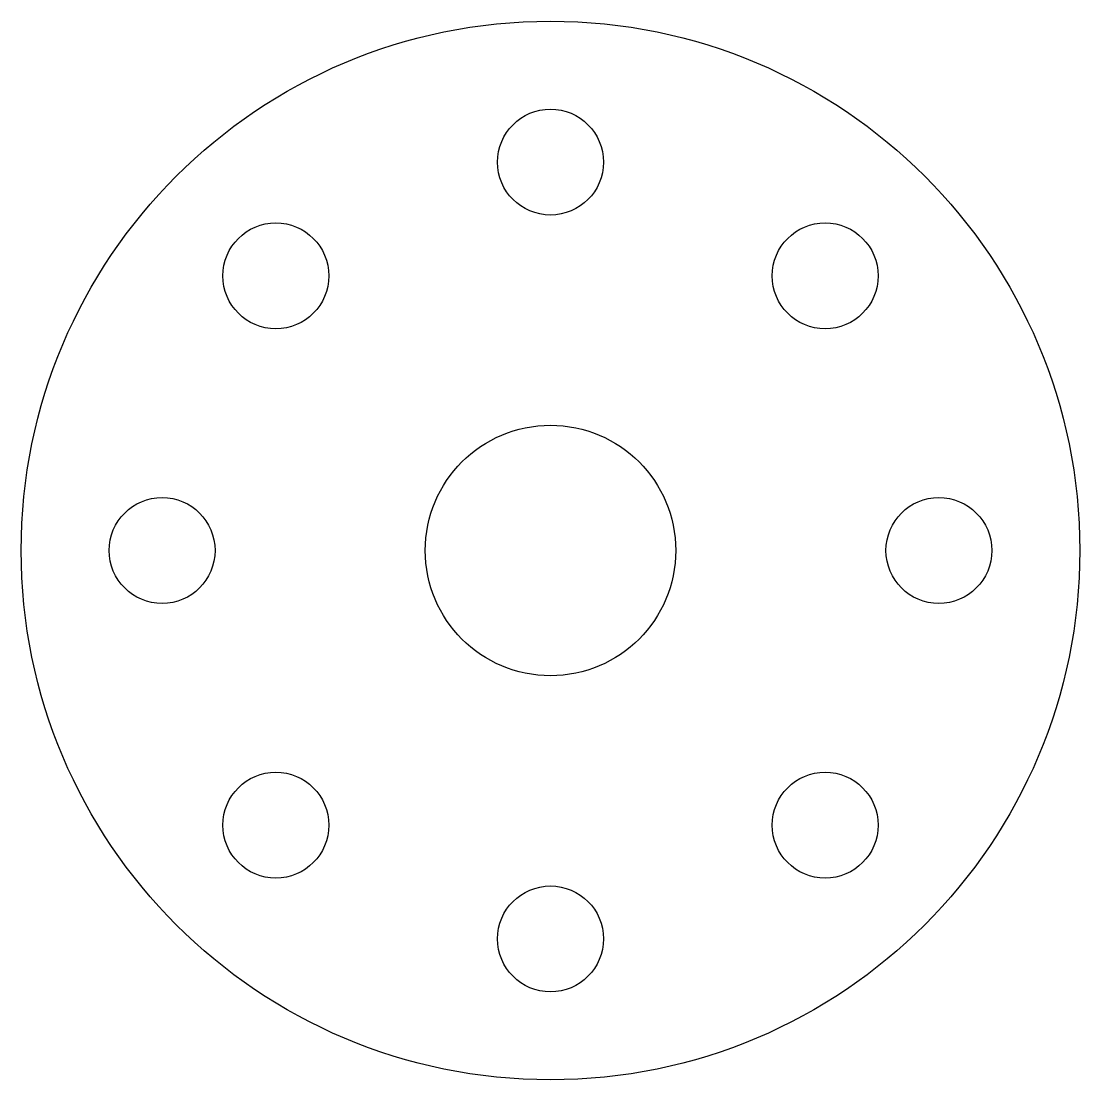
# Model space of a CAD drawing. Header units: inches. Extents: x -1.58 to 1.58, y -1.58 to 1.58.
import ezdxf

# ---------------------------------------------------------------- set-up
doc = ezdxf.new("R2010")
doc.units = ezdxf.units.IN
doc.header["$MEASUREMENT"] = 0

msp = doc.modelspace()

# ---------------------------------------------------------------- linework, layer by layer
for centre, radius in [((0, 0), 1.585), ((0, 1.163), 0.1585), ((-0.8224, 0.8224), 0.1585), ((0.8224, 0.8224), 0.1585), ((0, 0), 0.375), ((1.163, 0), 0.1585), ((-1.163, 0), 0.1585), ((-0.8224, -0.8224), 0.1585), ((0.8224, -0.8224), 0.1585), ((0, -1.163), 0.1585)]:
    msp.add_circle(centre, radius)

doc.saveas('drawing.dxf')
